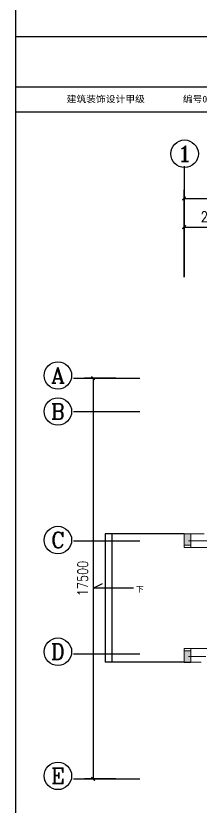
# Model space of a CAD drawing. Extents: x 1487452 to 1619693, y 165319 to 350168.
# Drawn here: x 1504252 to 1512356, y 279401 to 313958 of the extents above; entities that cross this region are included whole.
import ezdxf
from ezdxf.enums import TextEntityAlignment as Align

# ---------------------------------------------------------------- set-up
doc = ezdxf.new("R2010")
doc.units = 0
doc.header["$LTSCALE"] = 1000
doc.header["$MEASUREMENT"] = 0
doc.layers.get('0').update_dxf_attribs({"linetype": 'CONTINUOUS'})
doc.layers.get('Defpoints').update_dxf_attribs({"linetype": 'CONTINUOUS'})
for name, color, linetype in [('AXIS', 3, 'CONTINUOUS'), ('AXIS_TEXT', 7, 'CONTINUOUS'), ('COLUMN', 9, 'CONTINUOUS'), ('Dim3', 30, 'CONTINUOUS'), ('WORD', 2, 'CONTINUOUS')]:
    doc.layers.add(name, color=color, linetype=linetype)
doc.styles.add('_TCH_AXIS', font='COMPLEX', dxfattribs={"bigfont": 'GBCBIG'})
doc.styles.add('DIM_FONT', font='SIMPLEX.shx', dxfattribs={"width": 0.8})
doc.styles.add('黑体', font='SIMHEI.TTF')
doc.dimstyles.new('DIMN150', dxfattribs={"dimscale": 1.5, "dimtxt": 300, "dimasz": 100, "dimexe": 250, "dimexo": 300, "dimgap": 150, "dimtad": 1, "dimdec": 0, "dimzin": 0, "dimdsep": 46, "dimtxsty": 'DIM_FONT', "dimblk": 'ARCHTICK', "dimcen": 0.09, "dimclrt": 7, "dimazin": 2, "dimtfac": 1, "dimtdec": 0, "dimtix": 1, "dimtmove": 2, "dimatfit": 3, "dimldrblk": 'ARCHTICK', "dimfxl": 1, "dimtolj": 1, "dimtzin": 0, "dimarcsym": 0})

# ---------------------------------------------------------------- blocks, each defined once
blk = doc.blocks.new('L0000CG0')
at = {"layer": 'WORD', "style": '黑体', "width": 1.043383}
blk.add_text('建筑装饰设计甲级        编号0068', height=274.62, dxfattribs=at).set_placement((0, -56), align=Align.BOTTOM_LEFT)
blk = doc.blocks.new('_ArchTick')
at = {"color": 0, "linetype": 'ByBlock', "const_width": 0.4}
blk.add_lwpolyline([(-0.5, -0.5), (0.5, 0.5)], dxfattribs=at)
blk = doc.blocks.new('*D91')
at = {"layer": 'AXIS', "color": 0, "linetype": 'Continuous', "lineweight": -2, "transparency": 16777216}
for p, q in [((1508624, 298136), (1507254, 298136)), ((1507629, 298136), (1507629, 280636)), ((1508624, 280636), (1507254, 280636))]:
    blk.add_line(p, q, dxfattribs=at)
at = {"layer": 'Defpoints', "color": 0, "linetype": 'Continuous', "transparency": 16777216}
for p in [(1509074, 298136), (1507629, 280636), (1509074, 280636)]:
    blk.add_point(p, dxfattribs=at)
at = {"layer": 'AXIS', "color": 0, "linetype": 'Continuous', "lineweight": -2, "transparency": 16777216, "xscale": 150, "yscale": 150, "zscale": 150}
for p, rotation in [((1507629, 298136), 90), ((1507629, 280636), 270)]:
    blk.add_blockref('_ArchTick', p, dxfattribs=dict(at, rotation=rotation))
at = {"layer": 'AXIS', "color": 2, "linetype": 'Continuous', "transparency": 16777216, "insert": (1507179, 289386), "char_height": 450, "attachment_point": 5, "rotation": 90, "style": 'DIM_FONT'}
blk.add_mtext('\\A1;17500', dxfattribs=at)
blk = doc.blocks.new('*D97')
at = {"layer": 'AXIS', "color": 0, "linetype": 'Continuous', "lineweight": -2, "transparency": 16777216}
for p, q in [((1511606, 303014), (1511606, 305108)), ((1514306, 303014), (1514306, 305108)), ((1511606, 304733), (1514306, 304733))]:
    blk.add_line(p, q, dxfattribs=at)
at = {"layer": 'Defpoints', "color": 0, "linetype": 'Continuous', "transparency": 16777216}
for p in [(1514306, 304733), (1511606, 302564), (1514306, 302564)]:
    blk.add_point(p, dxfattribs=at)
at = {"layer": 'AXIS', "color": 0, "linetype": 'Continuous', "lineweight": -2, "transparency": 16777216, "xscale": 150, "yscale": 150, "zscale": 150, "rotation": 180}
blk.add_blockref('_ArchTick', (1511606, 304733), dxfattribs=at)
at = {"layer": 'AXIS', "color": 0, "linetype": 'Continuous', "lineweight": -2, "transparency": 16777216, "xscale": 150, "yscale": 150, "zscale": 150}
blk.add_blockref('_ArchTick', (1514306, 304733), dxfattribs=at)
at = {"layer": 'AXIS', "color": 2, "linetype": 'Continuous', "transparency": 16777216, "insert": (1512956, 305183), "char_height": 450, "attachment_point": 5, "style": 'DIM_FONT'}
blk.add_mtext('\\A1;2700', dxfattribs=at)
blk = doc.blocks.new('*D105')
at = {"layer": 'AXIS', "color": 0, "linetype": 'Continuous', "lineweight": -2, "transparency": 16777216}
for p, q in [((1511606, 302539), (1511606, 306352)), ((1555756, 302539), (1555756, 306352)), ((1511606, 305977), (1555756, 305977))]:
    blk.add_line(p, q, dxfattribs=at)
at = {"layer": 'Defpoints', "color": 0, "linetype": 'Continuous', "transparency": 16777216}
for p in [(1555756, 305977), (1511606, 302089), (1555756, 302089)]:
    blk.add_point(p, dxfattribs=at)
at = {"layer": 'AXIS', "color": 0, "linetype": 'Continuous', "lineweight": -2, "transparency": 16777216, "xscale": 150, "yscale": 150, "zscale": 150, "rotation": 180}
blk.add_blockref('_ArchTick', (1511606, 305977), dxfattribs=at)
at = {"layer": 'AXIS', "color": 0, "linetype": 'Continuous', "lineweight": -2, "transparency": 16777216, "xscale": 150, "yscale": 150, "zscale": 150}
blk.add_blockref('_ArchTick', (1555756, 305977), dxfattribs=at)
at = {"layer": 'AXIS', "color": 2, "linetype": 'Continuous', "transparency": 16777216, "insert": (1533681, 306427), "char_height": 450, "attachment_point": 5, "style": 'DIM_FONT'}
blk.add_mtext('\\A1;44150', dxfattribs=at)

msp = doc.modelspace()

# ---------------------------------------------------------------- hatches: boundary and pattern name
at = {"lineweight": 13}
for points in [[(1511606, 290835.6), (1511906, 290835.6), (1511906, 291335.6), (1511606, 291335.6)], [(1511606, 285735.6), (1511906, 285735.6), (1511906, 286235.6), (1511606, 286235.6)]]:
    msp.add_hatch(color=256, dxfattribs=at).paths.add_polyline_path(points)

# ---------------------------------------------------------------- linework, layer by layer
at = {"color": 4}
for p, q in [((1504252.2, 313061.8), (1561972.5, 313061.8)), ((1504252.2, 310862.9), (1529556.8, 310862.9))]:
    msp.add_line(p, q, dxfattribs=at)
at = {"color": 7}
msp.add_line((1504252.2, 309763.5), (1561972.5, 309763.5), dxfattribs=at)
at = {"lineweight": 13}
for p, q in [((1511605.9, 291335.6), (1512355.9, 291335.6)), ((1511906, 291335.6), (1511606, 291335.6)), ((1511606, 291335.6), (1511606, 290835.6)), ((1511906, 290835.6), (1511906, 291335.6)), ((1512485.9, 291335.6), (1511906, 291335.6)), ((1511805.9, 291035.6), (1514006, 291035.6)), ((1511606, 290835.6), (1511906, 290835.6)), ((1511606, 290835.6), (1511606, 290735.6)), ((1514006, 290735.6), (1511606, 290735.6)), ((1511906, 290835.6), (1511906, 290735.6)), ((1514006, 286335.6), (1511606, 286335.6)), ((1511606, 286235.6), (1511606, 286335.6)), ((1511906, 286235.6), (1511606, 286235.6)), ((1511606, 286235.6), (1511606, 285735.6)), ((1511906, 286235.6), (1511906, 286335.6)), ((1511906, 285735.6), (1511906, 286235.6)), ((1512555.9, 285975.6), (1511805.9, 285975.6)), ((1512355.9, 285735.6), (1511605.9, 285735.6))]:
    msp.add_line(p, q, dxfattribs=at)
at = {"color": 7}
for points in [[(1504252.2, 309763.5), (1504252.2, 350167.6), (1561972.5, 350167.6)], [(1504252.2, 269359.3), (1504252.2, 309763.5), (1561972.5, 309763.5)]]:
    msp.add_lwpolyline(points, dxfattribs=at)
at = {"layer": 'AXIS', "linetype": 'Continuous'}
for p, q in [((1511606, 307386.3), (1511606, 302564.4)), ((1506775, 298135.6), (1509668.2, 298135.6)), ((1506775, 296685.6), (1509668.2, 296685.6)), ((1506775, 291035.6), (1509668.2, 291035.6)), ((1506775, 286095.6), (1509668.2, 286095.6)), ((1506775, 280635.6), (1509668.2, 280635.6))]:
    msp.add_line(p, q, dxfattribs=at)
for centre in [(1511631.9, 307935.4), (1506093.7, 298252.4), (1506093.7, 296678.8), (1506093.7, 291065.4), (1506093.7, 286189.1), (1506093.7, 280766.8)]:
    msp.add_circle(centre, 600, dxfattribs=at)
at = {"layer": 'COLUMN', "linetype": 'Continuous'}
msp.add_line((1511606, 285735.6), (1511906, 285735.6), dxfattribs=at)
at = {"layer": 'Dim3', "color": 251, "ltscale": 0.4}
for p, q in [((1511605.9, 291335.6), (1508155.9, 291335.6)), ((1508155.9, 291335.6), (1508155.9, 285735.6)), ((1508455.9, 291335.6), (1508455.9, 285735.6)), ((1511605.9, 285735.6), (1508155.9, 285735.6))]:
    msp.add_line(p, q, dxfattribs=at)
at = {"layer": 'Dim3', "color": 0, "ltscale": 0.4}
for p, q in [((1507630, 288967.2), (1508034.7, 289167.1)), ((1507930, 288967.2), (1507630, 288967.2)), ((1509402.8, 288967.2), (1507930, 288967.2))]:
    msp.add_line(p, q, dxfattribs=at)

# ---------------------------------------------------------------- block references
at = {"xscale": 1.065325052119944, "yscale": 1.065325052174522, "zscale": 0.7102167012385392}
msp.add_blockref('L0000CG0', (1506474.8, 310148.4), dxfattribs=at)

# ---------------------------------------------------------------- texts
at = {"layer": 'AXIS_TEXT', "color": 2, "linetype": 'Continuous', "style": '_TCH_AXIS', "width": 2.333333}
msp.add_text('1', height=678.8, dxfattribs=at).set_placement((1511292.5, 307596), (1511971.4, 307596), align=Align.FIT)
at = {"layer": 'AXIS_TEXT', "color": 2, "linetype": 'Continuous', "style": '_TCH_AXIS'}
for tag, width, p, p2 in [('A', 1.031197, (1505793.7, 297916.4), (1506393.7, 297916.4)), ('B', 1.091856, (1505793.7, 296342.8), (1506393.7, 296342.8)), ('C', 1.237437, (1505793.7, 290729.4), (1506393.7, 290729.4)), ('D', 1.091856, (1505793.7, 285853.1), (1506393.7, 285853.1)), ('E', 1.160097, (1505793.7, 280430.8), (1506393.7, 280430.8))]:
    msp.add_attdef(tag, text='', height=678.8, dxfattribs=dict(at, width=width)).set_placement(p, p2, align=Align.FIT)
at = {"layer": 'Dim3', "color": 2, "ltscale": 0.4, "style": '黑体'}
msp.add_text('下', height=249.6, dxfattribs=at).set_placement((1509502.8, 288792.2))

# ---------------------------------------------------------------- dimensions: what is measured, and where the dimension line sits
at = {"layer": 'AXIS', "linetype": 'Continuous'}
for base, p1, p2, picture, middle in [((1555756, 305977.3), (1511606, 302089.1), (1555756, 302089.1), '*D105', (1533681, 306427.3)), ((1514306, 304732.7), (1511606, 302564.4), (1514306, 302564.4), '*D97', (1512956, 305182.7))]:
    dim = msp.add_linear_dim(base=base, p1=p1, p2=p2, dimstyle='DIMN150', override={"dimclrt": 2}, dxfattribs=at)
    dim.commit()
    dim.dimension.update_dxf_attribs({"geometry": picture, "text_midpoint": middle})
dim = msp.add_linear_dim(base=(1507628.6, 280635.6), p1=(1509074.1, 298135.6), p2=(1509074.1, 280635.6), angle=90, dimstyle='DIMN150', override={"dimclrt": 2}, dxfattribs=at)
dim.commit()
dim.dimension.update_dxf_attribs({"geometry": '*D91', "text_midpoint": (1507178.6, 289385.6)})

doc.saveas('drawing.dxf')
